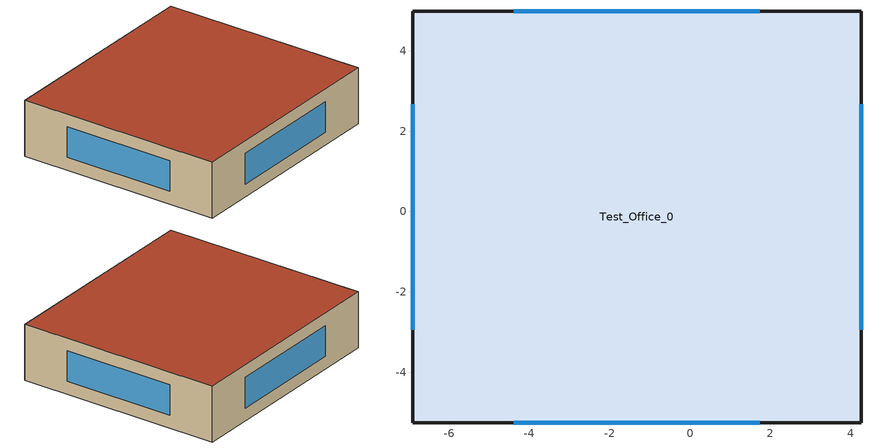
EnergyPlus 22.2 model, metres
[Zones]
Test_Office_0
 floor ground (Interior Floor): 4.26,-5.26 -6.91,-5.26 -6.91,4.99 4.26,4.99 z0
 wall outside (Exterior Wall): -6.91,-5.26 4.26,-5.26 4.26,4.99 -6.91,4.99 -6.91,-5.26 z0:2.81
 window (Exterior Window): -4.39,-5.26 1.73,-5.26 / 4.26,-2.95 4.26,2.67 / 1.73,4.99 -4.39,4.99 / -6.91,2.67 -6.91,-2.95 z0.64:2.17
 roof outside (Exterior Roof): -6.91,4.99 -6.91,-5.26 4.26,-5.26 4.26,4.99 z2.81
[Building]
Building 1: North Axis=0; Terrain=City; Solar Distribution=FullInteriorAndExteriorWithReflections
[Site:Location]
SHANGHAI: Latitude=31.17; Longitude=121.43; Time Zone=8; Elevation=7
[SizingPeriod:DesignDay] Day of Month=21; DryBulb Temperature Range Modifier Type=DefaultMultipliers; Barometric Pressure=101289; Rain Indicator=No; Snow Indicator=No; Daylight Saving Time Indicator=No; Begin Environment Reset Mode=FullResetAtBeginEnvironment
Name | Month | Day Type | Maximum DryBulb Temperature | Daily DryBulb Temperature Range | Humidity Condition Type | Wetbulb or DewPoint at Maximum DryBulb | Wind Speed | Wind Direction | Solar Model Indicator | ASHRAE Clear Sky Optical Depth for Beam Irradiance taub | ASHRAE Clear Sky Optical Depth for Diffuse Irradiance taud | Enthalpy at Maximum DryBulb | Sky Clearness
New York Laguardia Arpt Ann Clg .4% Condns DB=>MWB | 7 | SummerDesignDay | 33.5 | 7.7 | Wetbulb | 23.5 | 5.6 | 270 | ASHRAETau | 0.532 | 1.821
New York Laguardia Arpt Ann Clg .4% Condns DP=>MDB | 7 | SummerDesignDay | 27.2 | 7.7 | Dewpoint | 23.5 | 5.6 | 270 | ASHRAETau | 0.532 | 1.821
New York Laguardia Arpt Ann Clg .4% Condns Enth=>MDB | 7 | SummerDesignDay | 30.8 | 7.7 | Enthalpy |  | 5.6 | 270 | ASHRAETau | 0.532 | 1.821 | 76200
New York Laguardia Arpt Ann Clg .4% Condns WB=>MDB | 7 | SummerDesignDay | 30.7 | 7.7 | Wetbulb | 25.1 | 5.6 | 270 | ASHRAETau | 0.532 | 1.821
New York Laguardia Arpt Ann Htg 99.6% Condns DB | 1 | WinterDesignDay | -10.8 | 0 | Wetbulb | -10.8 | 7.5 | 320 | ASHRAEClearSky |  |  |  | 0
New York Laguardia Arpt Ann Htg Wind 99.6% Condns WS=>MCDB | 1 | WinterDesignDay | 0 | 0 | Wetbulb | 0 | 14.4 | 320 | ASHRAEClearSky |  |  |  | 0
New York Laguardia Arpt Ann Hum_n 99.6% Condns DP=>MCDB | 1 | WinterDesignDay | -9.3 | 0 | Dewpoint | -20.1 | 7.5 | 320 | ASHRAEClearSky |  |  |  | 0
[Material] Thermal Absorptance=0.9
Name | Roughness | Thickness | Conductivity | Density | Specific Heat | Solar Absorptance | Visible Absorptance
F16 Acoustic tile | MediumSmooth | 0.0191 | 0.06 | 368 | 590 | 0.3 | 0.3
G01a 19mm gypsum board | MediumSmooth | 0.019 | 0.16 | 800 | 1090 | 0.4 | 0.4
I02 50mm insulation board | MediumRough | 0.0508 | 0.03 | 43 | 1210 | 0.7 | 0.7
M01 100mm brick | MediumRough | 0.1016 | 0.89 | 1920 | 790 | 0.7 | 0.7
M11 100mm lightweight concrete | MediumRough | 0.1016 | 0.53 | 1280 | 840 | 0.5 | 0.5
M15 200mm heavyweight concrete | MediumRough | 0.2032 | 1.95 | 2240 | 900 | 0.7 | 0.7
[Material:AirGap]
Name | Thermal Resistance
Material Air Gap 1 | 0.18
Material Air Gap 2 | 0.15
[WindowMaterial:Glazing]
Clear 3mm: Optical Data Type=SpectralAverage; Thickness=0.003; Solar Transmittance at Normal Incidence=0.837; Front Side Solar Reflectance at Normal Incidence=0.075; Back Side Solar Reflectance at Normal Incidence=0; Visible Transmittance at Normal Incidence=0.898; Front Side Visible Reflectance at Normal Incidence=0.081; Back Side Visible Reflectance at Normal Incidence=0; Infrared Transmittance at Normal Incidence=0; Front Side Infrared Hemispherical Emissivity=0.84; Back Side Infrared Hemispherical Emissivity=0.84; Conductivity=0.9; Dirt Correction Factor for Solar and Visible Transmittance=1
[WindowMaterial:Gas]
Air 13mm: Gas Type=Air; Thickness=0.0127
[Construction]
Exterior Roof: M11 100mm lightweight concrete, Material Air Gap 1, F16 Acoustic tile
Exterior Wall: M01 100mm brick, M15 200mm heavyweight concrete, I02 50mm insulation board, Material Air Gap 2, G01a 19mm gypsum board
Exterior Window: Clear 3mm, Air 13mm, Clear 3mm
Interior Floor: F16 Acoustic tile, Material Air Gap 1, M11 100mm lightweight concrete
[Space]
Test_Office_0_space: Zone=Test_Office_0; Space Type=Office:OpenOffice:Test_Office_0
[SpaceList]
Office:OpenOffice:Test_Office_0: Test_Office_0_space
[Zone]
Test_Office_0: Multiplier=1; Part of Total Floor Area=Yes
[People]
Office:OpenOffice:Test_Office_0_PeopleObject: Zone or ZoneList or Space or SpaceList=Office:OpenOffice:Test_Office_0; Number of People Schedule=Medium Office Bldg Occ; Number of People Calculation Method=People/Area; People per Floor Area=0.0565108; Fraction Radiant=0.3; Activity Level Schedule=Medium Office Activity
[Lights]
Office:OpenOffice:Test_Office_0_LightsObject: Zone or ZoneList or Space or SpaceList=Office:OpenOffice:Test_Office_0; Schedule=Office Bldg Light; Design Level Calculation Method=Watts/Area; Watts per Zone Floor Area=11.8404; Fraction Replaceable=1; EndUse Subcategory=General
[ElectricEquipment]
Test_Office_0_ElectricEquipmentObject: Zone or ZoneList or Space or SpaceList=Office:OpenOffice:Test_Office_0; Schedule=Medium Office Bldg Equip; Design Level Calculation Method=Watts/Area; Watts per Zone Floor Area=7.64241; EndUse Subcategory=ElectricEquipment
[ZoneInfiltration:DesignFlowRate]
Space Infiltration Design Flow Rate 1: Zone or ZoneList or Space or SpaceList=Office:OpenOffice:Test_Office_0; Schedule=Medium Office Infil Quarter On; Design Flow Rate Calculation Method=Flow/Area; Flow Rate per Floor Area=0.000226568
[DesignSpecification:OutdoorAir]
Test_Office_0_DSOA: Outdoor Air Method=Sum; Outdoor Air Flow per Person=0.0023595; Outdoor Air Flow per Zone Floor Area=0.000304801; Outdoor Air Flow per Zone=0; Outdoor Air Flow Air Changes per Hour=0
[DesignSpecification:OutdoorAir:SpaceList]
Test_Office_0 DSOA Space List: Space 1=Test_Office_0_space; Space 1 Design Specification Outdoor Air Object=Test_Office_0_DSOA
[Sizing:Zone]
Test_Office_0: Zone Cooling Design Supply Air Temperature Input Method=SupplyAirTemperature; Zone Cooling Design Supply Air Temperature=14; Zone Cooling Design Supply Air Temperature Difference=11.11; Zone Heating Design Supply Air Temperature Input Method=SupplyAirTemperature; Zone Heating Design Supply Air Temperature=40; Zone Heating Design Supply Air Temperature Difference=11.11; Zone Cooling Design Supply Air Humidity Ratio=0.0085; Zone Heating Design Supply Air Humidity Ratio=0.008; Design Specification Outdoor Air Object=Test_Office_0 DSOA Space List; Cooling Design Air Flow Method=DesignDay; Cooling Design Air Flow Rate=0; Cooling Minimum Air Flow per Zone Floor Area=0.000762; Cooling Minimum Air Flow=0; Cooling Minimum Air Flow Fraction=0; Heating Design Air Flow Method=DesignDay; Heating Design Air Flow Rate=0; Heating Maximum Air Flow per Zone Floor Area=0.002032; Heating Maximum Air Flow=0.141576; Heating Maximum Air Flow Fraction=0.3; Account for Dedicated Outdoor Air System=No; Zone Load Sizing Method=Sensible Load Only No Latent Load; Zone Latent Cooling Design Supply Air Humidity Ratio Input Method=HumidityRatioDifference; Zone Cooling Design Supply Air Humidity Ratio Difference=0.005; Zone Latent Heating Design Supply Air Humidity Ratio Input Method=HumidityRatioDifference; Zone Humidification Design Supply Air Humidity Ratio Difference=0.005
[ZoneControl:Thermostat]
Test_Office_0 Thermostat: Zone or ZoneList=Test_Office_0; Control Type Schedule=Test_Office_0 Thermostat Schedule; Control 1=dualSetPtThermostatTest_Office_0; Temperature Difference Between Cutout And Setpoint=0
[ThermostatSetpoint:DualSetpoint]
dualSetPtThermostatTest_Office_0: Heating Setpoint Temperature Schedule=Medium Office HtgSetp; Cooling Setpoint Temperature Schedule=Medium Office ClgSetp
[PLANTLOOP]
my_plant_loop: Fluid Type=Water; Maximum Loop Temperature=20; Minimum Loop Flow Rate=0; Plant Loop Volume=Autocalculate; Load Distribution Scheme=SequentialLoad; Plant Loop Demand Calculation Scheme=SingleSetpoint; Common Pipe Simulation=None; Pressure Simulation Type=None; Loop Circulation Time=2
[Schedule:Day:Interval]
Office Bldg Light Default Schedule: No, 05:00, 0.05, 07:00, 0.1, 08:00, 0.3, 17:00, 0.9, 18:00, 0.7, 20:00, 0.5, 22:00, 0.3, 23:00, 0.1, 24:00, 0.05
Office Bldg Light Rule 2 Day Schedule: No, 06:00, 0.05, 08:00, 0.1, 14:00, 0.5, 17:00, 0.15, 24:00, 0.05
Office Bldg Light Summer Design Day; Medium Office Bldg Equip Summer Design Day; Medium Office Infil Quarter On Rule 1 Day Schedule: No, 24:00, 1
Office Bldg Light Winter Design Day; Medium Office Bldg Occ Winter Design Day; Medium Office Bldg Occ Rule 1 Day Schedule; Medium Office Bldg Equip Winter Design Day: No, 24:00, 0
Office Bldg Light Rule 1 Day Schedule: No, 24:00, 0.05
Medium Office Bldg Occ Default Schedule: No, 06:00, 0, 07:00, 0.1, 08:00, 0.2, 12:00, 0.95, 13:00, 0.5, 17:00, 0.95, 18:00, 0.7, 20:00, 0.4, 22:00, 0.1, 24:00, 0.05
Medium Office Bldg Occ Rule 2 Day Schedule: No, 06:00, 0, 08:00, 0.1, 14:00, 0.5, 17:00, 0.1, 24:00, 0
Medium Office Bldg Occ Summer Design Day: No, 06:00, 0, 22:00, 1, 24:00, 0.05
Medium Office Activity Default Schedule; Medium Office Activity Summer Design Day; Medium Office Activity Winter Design Day: No, 24:00, 120
Medium Office Bldg Equip Default Schedule: No, 08:00, 0.4, 12:00, 0.9, 13:00, 0.8, 17:00, 0.9, 18:00, 0.8, 20:00, 0.6, 22:00, 0.5, 24:00, 0.4
Medium Office Bldg Equip Rule 2 Day Schedule: No, 06:00, 0.3, 08:00, 0.4, 14:00, 0.5, 17:00, 0.35, 24:00, 0.3
Medium Office Bldg Equip Rule 1 Day Schedule: No, 24:00, 0.3
Medium Office HtgSetp Default Schedule: No, 06:00, 15.6, 22:00, 21, 24:00, 15.6
Medium Office HtgSetp Rule 2 Day Schedule: No, 06:00, 15.6, 18:00, 21, 24:00, 15.6
Medium Office HtgSetp Summer Design Day; Medium Office HtgSetp Rule 1 Day Schedule: No, 24:00, 15.6
Medium Office HtgSetp Winter Design Day: No, 24:00, 21
Medium Office ClgSetp Default Schedule; Medium Office ClgSetp Summer Design Day: No, 06:00, 26.7, 22:00, 24, 24:00, 26.7
Medium Office ClgSetp Rule 2 Day Schedule: No, 06:00, 26.7, 18:00, 24, 24:00, 26.7
Medium Office ClgSetp Winter Design Day; Medium Office ClgSetp Rule 1 Day Schedule: No, 24:00, 26.7
Medium Office Infil Quarter On Default Schedule; Medium Office Infil Quarter On Summer Design Day: No, 06:00, 1, 22:00, 0.25, 24:00, 1
Medium Office Infil Quarter On Rule 2 Day Schedule; Medium Office Infil Quarter On Winter Design Day: No, 06:00, 1, 18:00, 0.25, 24:00, 1
[Schedule:Week:Daily]
Schedule:Week:Daily {77782ce5-1a70-49a7-b72d-db0988271982}: Office Bldg Light Default Schedule, Office Bldg Light Default Schedule, Office Bldg Light Default Schedule, Office Bldg Light Default Schedule, Office Bldg Light Default Schedule, Office Bldg Light Default Schedule, Office Bldg Light Rule 2 Day Schedule, Office Bldg Light Default Schedule, Office Bldg Light Summer Design Day, Office Bldg Light Winter Design Day, Office Bldg Light Default Schedule, Office Bldg Light Default Schedule
Schedule:Week:Daily {1558189b-593c-4115-b061-465417357844}: Office Bldg Light Rule 1 Day Schedule, Office Bldg Light Default Schedule, Office Bldg Light Default Schedule, Office Bldg Light Default Schedule, Office Bldg Light Default Schedule, Office Bldg Light Default Schedule, Office Bldg Light Rule 2 Day Schedule, Office Bldg Light Default Schedule, Office Bldg Light Summer Design Day, Office Bldg Light Winter Design Day, Office Bldg Light Default Schedule, Office Bldg Light Default Schedule
Schedule:Week:Daily {cc8d6e51-368d-451a-9b6a-4139d773ba0e}: Medium Office Bldg Occ Default Schedule, Medium Office Bldg Occ Default Schedule, Medium Office Bldg Occ Default Schedule, Medium Office Bldg Occ Default Schedule, Medium Office Bldg Occ Default Schedule, Medium Office Bldg Occ Default Schedule, Medium Office Bldg Occ Rule 2 Day Schedule, Medium Office Bldg Occ Default Schedule, Medium Office Bldg Occ Summer Design Day, Medium Office Bldg Occ Winter Design Day, Medium Office Bldg Occ Default Schedule, Medium Office Bldg Occ Default Schedule
Schedule:Week:Daily {ff233f80-dcaf-4b18-966b-1bf7394c094d}: Medium Office Bldg Occ Rule 1 Day Schedule, Medium Office Bldg Occ Default Schedule, Medium Office Bldg Occ Default Schedule, Medium Office Bldg Occ Default Schedule, Medium Office Bldg Occ Default Schedule, Medium Office Bldg Occ Default Schedule, Medium Office Bldg Occ Rule 2 Day Schedule, Medium Office Bldg Occ Default Schedule, Medium Office Bldg Occ Summer Design Day, Medium Office Bldg Occ Winter Design Day, Medium Office Bldg Occ Default Schedule, Medium Office Bldg Occ Default Schedule
Schedule:Week:Daily {28c29561-b365-4a14-8672-9021b01eb02f}: Medium Office Activity Default Schedule, Medium Office Activity Default Schedule, Medium Office Activity Default Schedule, Medium Office Activity Default Schedule, Medium Office Activity Default Schedule, Medium Office Activity Default Schedule, Medium Office Activity Default Schedule, Medium Office Activity Default Schedule, Medium Office Activity Summer Design Day, Medium Office Activity Winter Design Day, Medium Office Activity Default Schedule, Medium Office Activity Default Schedule
Schedule:Week:Daily {6e8d415d-8fa0-48d6-ac4d-d47d8b98405b}: Medium Office Bldg Equip Default Schedule, Medium Office Bldg Equip Default Schedule, Medium Office Bldg Equip Default Schedule, Medium Office Bldg Equip Default Schedule, Medium Office Bldg Equip Default Schedule, Medium Office Bldg Equip Default Schedule, Medium Office Bldg Equip Rule 2 Day Schedule, Medium Office Bldg Equip Default Schedule, Medium Office Bldg Equip Summer Design Day, Medium Office Bldg Equip Winter Design Day, Medium Office Bldg Equip Default Schedule, Medium Office Bldg Equip Default Schedule
Schedule:Week:Daily {2f904850-a863-4ee8-bc0d-29bfee0f8749}: Medium Office Bldg Equip Rule 1 Day Schedule, Medium Office Bldg Equip Default Schedule, Medium Office Bldg Equip Default Schedule, Medium Office Bldg Equip Default Schedule, Medium Office Bldg Equip Default Schedule, Medium Office Bldg Equip Default Schedule, Medium Office Bldg Equip Rule 2 Day Schedule, Medium Office Bldg Equip Default Schedule, Medium Office Bldg Equip Summer Design Day, Medium Office Bldg Equip Winter Design Day, Medium Office Bldg Equip Default Schedule, Medium Office Bldg Equip Default Schedule
Schedule:Week:Daily {ecb93216-4e3a-48b3-b436-2bda810a97af}: Medium Office HtgSetp Default Schedule, Medium Office HtgSetp Default Schedule, Medium Office HtgSetp Default Schedule, Medium Office HtgSetp Default Schedule, Medium Office HtgSetp Default Schedule, Medium Office HtgSetp Default Schedule, Medium Office HtgSetp Rule 2 Day Schedule, Medium Office HtgSetp Default Schedule, Medium Office HtgSetp Summer Design Day, Medium Office HtgSetp Winter Design Day, Medium Office HtgSetp Default Schedule, Medium Office HtgSetp Default Schedule
Schedule:Week:Daily {7658c4fb-bb29-427e-bf3f-5def4335bcf1}: Medium Office HtgSetp Rule 1 Day Schedule, Medium Office HtgSetp Default Schedule, Medium Office HtgSetp Default Schedule, Medium Office HtgSetp Default Schedule, Medium Office HtgSetp Default Schedule, Medium Office HtgSetp Default Schedule, Medium Office HtgSetp Rule 2 Day Schedule, Medium Office HtgSetp Default Schedule, Medium Office HtgSetp Summer Design Day, Medium Office HtgSetp Winter Design Day, Medium Office HtgSetp Default Schedule, Medium Office HtgSetp Default Schedule
Schedule:Week:Daily {8e0b014c-04b7-4e6c-a258-14b421fd36f8}: Medium Office ClgSetp Default Schedule, Medium Office ClgSetp Default Schedule, Medium Office ClgSetp Default Schedule, Medium Office ClgSetp Default Schedule, Medium Office ClgSetp Default Schedule, Medium Office ClgSetp Default Schedule, Medium Office ClgSetp Rule 2 Day Schedule, Medium Office ClgSetp Default Schedule, Medium Office ClgSetp Summer Design Day, Medium Office ClgSetp Winter Design Day, Medium Office ClgSetp Default Schedule, Medium Office ClgSetp Default Schedule
Schedule:Week:Daily {edd3bcc3-8268-4813-9843-1db4b5a04d2a}: Medium Office ClgSetp Rule 1 Day Schedule, Medium Office ClgSetp Default Schedule, Medium Office ClgSetp Default Schedule, Medium Office ClgSetp Default Schedule, Medium Office ClgSetp Default Schedule, Medium Office ClgSetp Default Schedule, Medium Office ClgSetp Rule 2 Day Schedule, Medium Office ClgSetp Default Schedule, Medium Office ClgSetp Summer Design Day, Medium Office ClgSetp Winter Design Day, Medium Office ClgSetp Default Schedule, Medium Office ClgSetp Default Schedule
Schedule:Week:Daily {10ec3e5a-5294-46cc-8ada-f12e209007b8}: Medium Office Infil Quarter On Default Schedule, Medium Office Infil Quarter On Default Schedule, Medium Office Infil Quarter On Default Schedule, Medium Office Infil Quarter On Default Schedule, Medium Office Infil Quarter On Default Schedule, Medium Office Infil Quarter On Default Schedule, Medium Office Infil Quarter On Rule 2 Day Schedule, Medium Office Infil Quarter On Default Schedule, Medium Office Infil Quarter On Summer Design Day, Medium Office Infil Quarter On Winter Design Day, Medium Office Infil Quarter On Default Schedule, Medium Office Infil Quarter On Default Schedule
Schedule:Week:Daily {20898e88-71dc-48a1-8bf4-30a1d78b98f6}: Medium Office Infil Quarter On Rule 1 Day Schedule, Medium Office Infil Quarter On Default Schedule, Medium Office Infil Quarter On Default Schedule, Medium Office Infil Quarter On Default Schedule, Medium Office Infil Quarter On Default Schedule, Medium Office Infil Quarter On Default Schedule, Medium Office Infil Quarter On Rule 2 Day Schedule, Medium Office Infil Quarter On Default Schedule, Medium Office Infil Quarter On Summer Design Day, Medium Office Infil Quarter On Winter Design Day, Medium Office Infil Quarter On Default Schedule, Medium Office Infil Quarter On Default Schedule
[Schedule:Year]
Office Bldg Light: Schedule:Week:Daily {77782ce5-1a70-49a7-b72d-db0988271982}, 1, 1, 1, 3, Schedule:Week:Daily {1558189b-593c-4115-b061-465417357844}, 1, 4, 12, 31
Medium Office Bldg Occ: Schedule:Week:Daily {cc8d6e51-368d-451a-9b6a-4139d773ba0e}, 1, 1, 1, 3, Schedule:Week:Daily {ff233f80-dcaf-4b18-966b-1bf7394c094d}, 1, 4, 12, 31
Medium Office Activity: Schedule:Week:Daily {28c29561-b365-4a14-8672-9021b01eb02f}, 1, 1, 12, 31
Medium Office Bldg Equip: Schedule:Week:Daily {6e8d415d-8fa0-48d6-ac4d-d47d8b98405b}, 1, 1, 1, 3, Schedule:Week:Daily {2f904850-a863-4ee8-bc0d-29bfee0f8749}, 1, 4, 12, 31
Medium Office HtgSetp: Schedule:Week:Daily {ecb93216-4e3a-48b3-b436-2bda810a97af}, 1, 1, 1, 3, Schedule:Week:Daily {7658c4fb-bb29-427e-bf3f-5def4335bcf1}, 1, 4, 12, 31
Medium Office ClgSetp: Schedule:Week:Daily {8e0b014c-04b7-4e6c-a258-14b421fd36f8}, 1, 1, 1, 3, Schedule:Week:Daily {edd3bcc3-8268-4813-9843-1db4b5a04d2a}, 1, 4, 12, 31
Medium Office Infil Quarter On: Schedule:Week:Daily {10ec3e5a-5294-46cc-8ada-f12e209007b8}, 1, 1, 1, 3, Schedule:Week:Daily {20898e88-71dc-48a1-8bf4-30a1d78b98f6}, 1, 4, 12, 31
[Schedule:Compact]
Test_Office_0 Thermostat Schedule: Through: 12/31, For: AllDays, Until: 24:00, 4
